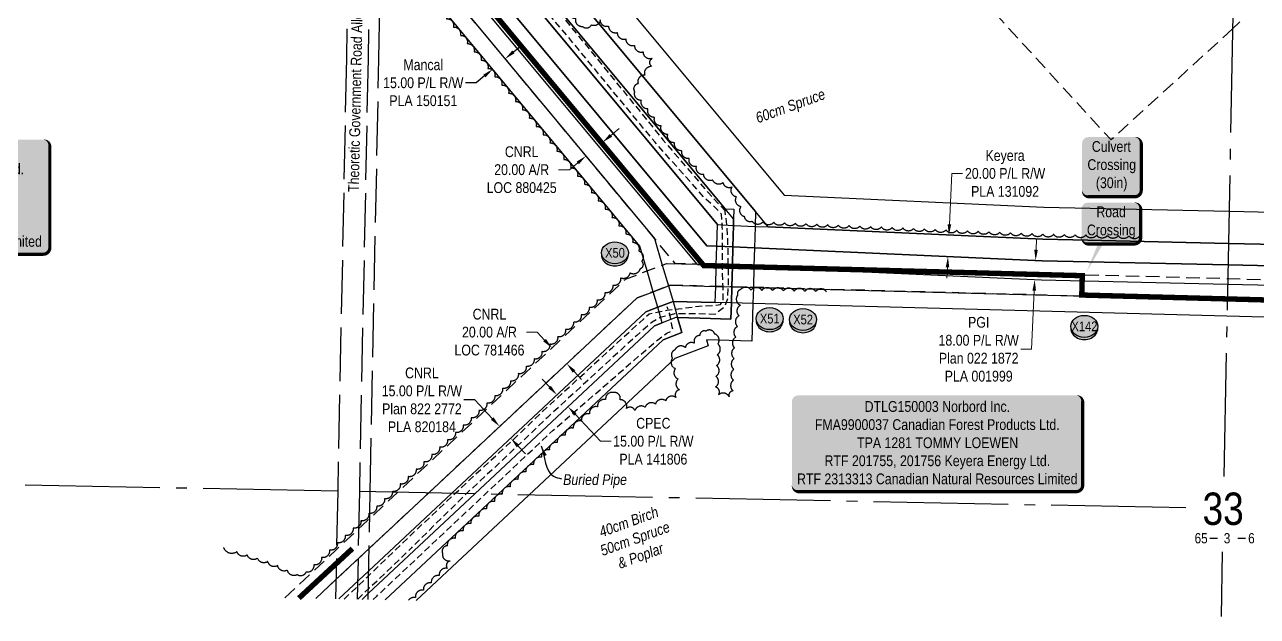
# Model space of a CAD drawing. Extents: x 405326 to 424052, y 6044755 to 6062236.
# Drawn here: x 409214 to 410358, y 6058727 to 6059276 of the extents above; entities that cross this region are included whole.
import ezdxf
from ezdxf.enums import TextEntityAlignment as Align

# ---------------------------------------------------------------- set-up
doc = ezdxf.new("R2010")
doc.units = 0
doc.header["$LTSCALE"] = 5
for name, pattern in [('0', [1, 1, 0]), ('foc-ACCESSROAD', [3.75, 2.5, -1.25]), ('foc-QUARTERLINE', [33, 25, -3, 2, -3]), ('foc-UNSURVEYED', [12.5, 10, -2.5]), ('UG_PIPE', [1.875, 1.25, -0.625])]:
    doc.linetypes.add(name, pattern=pattern)
for name, color, linetype in [('10', 1, 'Continuous'), ('9', 3, 'Continuous'), ('AS-PIPE-UG', 44, 'UG_PIPE'), ('AS-PIPE-UG-T', 44, 'Continuous'), ('AS-ROADS', 254, 'Continuous'), ('AS-SURFACE IMPACT', 7, 'Continuous'), ('C-RW', 13, 'Continuous'), ('CG-NOTES', 7, 'Continuous'), ('F-AR', 190, 'foc-ACCESSROAD'), ('F-RW', 190, 'Continuous'), ('F-WS', 190, 'foc-ACCESSROAD'), ('F-WS-S', 190, 'Continuous'), ('L-ROAD-T', 7, 'Continuous'), ('L-SECLBL', 7, 'Continuous'), ('L-SECQ', 8, 'foc-QUARTERLINE'), ('L-USEC', 7, 'foc-UNSURVEYED'), ('P-CROSSINGS', 250, 'Continuous'), ('P-PROPOSED', 10, 'Continuous'), ('T-BUSH', 110, '0'), ('T-BUSH-T', 110, 'Continuous')]:
    doc.layers.add(name, color=color, linetype=linetype)
for name, color, linetype, lineweight in [('C-RW-T', 13, 'Continuous', 9), ('F-AR-T', 190, 'Continuous', 9), ('F-RW-T', 190, 'Continuous', 9)]:
    doc.layers.add(name, color=color, linetype=linetype, lineweight=lineweight)
doc.styles.add('80', font='ARIALN.TTF', dxfattribs={"height": 10})
doc.styles.add('80CG', font='ARIALN.TTF', dxfattribs={"height": 10})
doc.styles.add('80L', font='ARIALN.TTF', dxfattribs={"height": 10})
doc.styles.add('Crossing', font='ARIALN.TTF', dxfattribs={"height": 10})
doc.styles.add('SIMPLEX', font='ARIALN.TTF')
doc.dimstyles.new('Compass 5 000', dxfattribs={"dimscale": 5, "dimtxt": 9, "dimasz": 2, "dimexe": 0.2, "dimexo": 0.0625, "dimgap": 0.5, "dimtad": 0, "dimtih": 1, "dimtoh": 1, "dimzin": 0, "dimdsep": 46, "dimtxsty": '80CG', "dimcen": 0.1, "dimse1": 1, "dimse2": 1, "dimclrd": 256, "dimclrt": 256, "dimaunit": 1, "dimadec": 4, "dimazin": 0, "dimtfac": 0.06, "dimtofl": 0, "dimtmove": 0, "dimatfit": 1, "dimfxl": 0.2, "dimtolj": 1, "dimtzin": 0, "dimlwd": -1, "dimarcsym": 0})

# ---------------------------------------------------------------- blocks, each defined once
blk = doc.blocks.new('L-SECLBL')
at = {"layer": '9', "color": 7}
for p, q in [((-5.1, -27.8), (-12.3, -27.8)), ((20.7, -27.8), (13.5, -27.8))]:
    blk.add_line(p, q, dxfattribs=at)
at = {"layer": '10', "color": 2, "style": 'SIMPLEX'}
blk.add_attdef('SEC', text='', height=30, dxfattribs=at).set_placement((0, 0), align=Align.MIDDLE)
at = {"layer": '10', "color": 5, "style": '80L'}
blk.add_attdef('TWP', text='', height=9.5, dxfattribs=at).set_placement((-14.4, -27.4), align=Align.MIDDLE_RIGHT)
blk.add_attdef('RGE', text='', height=9.5, dxfattribs=at).set_placement((3.6, -27.4), align=Align.MIDDLE_CENTER)
blk.add_attdef('MER', text='', height=9.5, dxfattribs=at).set_placement((23.2, -27.4), align=Align.MIDDLE_LEFT)
blk = doc.blocks.new('*D885')
at = {"layer": 'F-AR-T', "transparency": 16777216}
for p, q in [((409757.7, 6059173.4), (409765.4, 6059179.8)), ((409726.9, 6059147.9), (409719.2, 6059141.5)), ((409719.2, 6059141.5), (409709.2, 6059141.5))]:
    blk.add_line(p, q, dxfattribs=at)
for points in [[(409756.6, 6059174.7), (409758.8, 6059172.1), (409750, 6059167)], [(409725.9, 6059149.1), (409728, 6059146.6), (409734.6, 6059154.3)]]:
    blk.add_solid(points, dxfattribs=at)
at = {"layer": 'F-AR-T', "transparency": 16777216, "insert": (409674.9, 6059141.5), "char_height": 10, "attachment_point": 5, "style": '80CG'}
blk.add_mtext('\\A1;CNRL\\P20.00 A/R\\PLOC 880425', dxfattribs=at)
blk = doc.blocks.new('*D886')
at = {"layer": 'F-AR-T', "transparency": 16777216}
for p, q in [((409689.3, 6058990.7), (409679.3, 6058990.7)), ((409696.2, 6058983.4), (409689.3, 6058990.7)), ((409723.5, 6058954.2), (409730.3, 6058946.9))]:
    blk.add_line(p, q, dxfattribs=at)
for points in [[(409697.4, 6058984.5), (409694.9, 6058982.2), (409703, 6058976.1)], [(409724.7, 6058955.3), (409722.3, 6058953), (409716.7, 6058961.5)]]:
    blk.add_solid(points, dxfattribs=at)
at = {"layer": 'F-AR-T', "transparency": 16777216, "insert": (409645, 6058990.7), "char_height": 10, "attachment_point": 5, "style": '80CG'}
blk.add_mtext('\\A1;CNRL\\P20.00 A/R\\PLOC 781466', dxfattribs=at)
blk = doc.blocks.new('*D889')
at = {"layer": 'F-RW-T', "transparency": 16777216}
for p, q in [((410071.9, 6059090.8), (410074, 6059138)), ((410074, 6059138), (410084, 6059138)), ((410070.1, 6059050.9), (410069.6, 6059040.9))]:
    blk.add_line(p, q, dxfattribs=at)
for points in [[(410070.2, 6059090.9), (410073.5, 6059090.8), (410071.4, 6059080.8)], [(410068.4, 6059050.9), (410071.7, 6059050.8), (410070.5, 6059060.9)]]:
    blk.add_solid(points, dxfattribs=at)
at = {"layer": 'F-RW-T', "transparency": 16777216, "insert": (410123.5, 6059138), "char_height": 10, "attachment_point": 5, "style": '80CG'}
blk.add_mtext('\\A1;Keyera\\P20.00 P/L R/W\\PPLA 131092', dxfattribs=at)
blk = doc.blocks.new('*D890')
at = {"layer": 'F-RW-T', "transparency": 16777216}
for p, q in [((410152.3, 6059067.2), (410152.7, 6059077.2)), ((410150.6, 6059029.2), (410148.1, 6058974.8)), ((410148.1, 6058974.8), (410138.1, 6058974.8))]:
    blk.add_line(p, q, dxfattribs=at)
for points in [[(410150.6, 6059067.3), (410153.9, 6059067.1), (410151.8, 6059057.2)], [(410148.9, 6059029.3), (410152.2, 6059029.2), (410151, 6059039.2)]]:
    blk.add_solid(points, dxfattribs=at)
at = {"layer": 'F-RW-T', "transparency": 16777216, "insert": (410099, 6058974.8), "char_height": 10, "attachment_point": 5, "style": '80CG'}
blk.add_mtext('\\A1;PGI\\P18.00 P/L R/W\\PPlan 022 1872\\PPLA 001999', dxfattribs=at)
blk = doc.blocks.new('*D891')
at = {"layer": 'F-WS-S', "transparency": 16777216}
for p, q in [((409631.3, 6058927.8), (409621.3, 6058927.8)), ((409647.6, 6058910.5), (409631.3, 6058927.8)), ((409671.5, 6058884.9), (409678.3, 6058877.6))]:
    blk.add_line(p, q, dxfattribs=at)
for points in [[(409648.8, 6058911.6), (409646.4, 6058909.3), (409654.4, 6058903.2)], [(409672.7, 6058886.1), (409670.3, 6058883.8), (409664.7, 6058892.2)]]:
    blk.add_solid(points, dxfattribs=at)
at = {"layer": 'F-WS-S', "transparency": 16777216, "insert": (409582.3, 6058927.8), "char_height": 10, "attachment_point": 5, "style": '80CG'}
blk.add_mtext('\\A1;CNRL\\P15.00 P/L R/W\\PPlan 822 2772\\PPLA 820184', dxfattribs=at)
blk = doc.blocks.new('*D892')
at = {"layer": 'F-WS-S', "transparency": 16777216}
for p, q in [((409667.3, 6059250.9), (409675, 6059257.3)), ((409640.4, 6059228.6), (409632.7, 6059222.2)), ((409632.7, 6059222.2), (409622.7, 6059222.2))]:
    blk.add_line(p, q, dxfattribs=at)
for points in [[(409666.2, 6059252.2), (409668.3, 6059249.6), (409659.6, 6059244.5)], [(409639.3, 6059229.8), (409641.4, 6059227.3), (409648.1, 6059234.9)]]:
    blk.add_solid(points, dxfattribs=at)
at = {"layer": 'F-WS-S', "transparency": 16777216, "insert": (409583.6, 6059222.2), "char_height": 10, "attachment_point": 5, "style": '80CG'}
blk.add_mtext('\\A1;Mancal\\P15.00 P/L R/W\\PPLA 150151', dxfattribs=at)
blk = doc.blocks.new('*D893')
at = {"layer": 'C-RW-T', "transparency": 16777216}
for p, q in [((409700.8, 6058939.8), (409694, 6058947.1)), ((409724.7, 6058914.2), (409748, 6058889.4)), ((409748, 6058889.4), (409758, 6058889.4))]:
    blk.add_line(p, q, dxfattribs=at)
for points in [[(409702, 6058940.9), (409699.6, 6058938.6), (409707.6, 6058932.5)], [(409725.9, 6058915.4), (409723.5, 6058913.1), (409717.9, 6058921.5)]]:
    blk.add_solid(points, dxfattribs=at)
at = {"layer": 'C-RW-T', "transparency": 16777216, "insert": (409797.1, 6058889.4), "char_height": 10, "attachment_point": 5, "style": '80CG'}
blk.add_mtext('\\A1;CPEC\\P15.00 P/L R/W\\PPLA 141806', dxfattribs=at)
blk = doc.blocks.new('*U1107')
h = blk.add_hatch(color=255)
edge = h.paths.add_edge_path()
edge.add_line((-131.5, -54), (131.5, -54))
edge.add_arc((131.5, -48), 6, 270, 360)
edge.add_line((137.5, -48), (137.5, 46.5))
edge.add_arc((131.5, 46.5), 6, 0, 90)
edge.add_line((131.5, 52.5), (-131.5, 52.5))
edge.add_arc((-131.5, 46.5), 6, 90, 180)
edge.add_line((-137.5, 46.5), (-137.5, -48))
edge.add_arc((-131.5, -48), 6, 180, 270)
at = {"color": 44, "flags": 128}
blk.add_lwpolyline([(-131.5, -54, 3, 3, 0), (131.5, -54, 3, 3, 0.414214), (137.5, -48, 3, 3, 0), (137.5, 46.5, 3, 0, 0.414214), (131.5, 52.5, 0, 0, 0), (-131.5, 52.5, 0, 0, 0.414214), (-137.5, 46.5, 0, 0, 0), (-137.5, -48, 0, 3, 0.414214)], format="xyseb", close=True, dxfattribs=at)
at = {"color": 44, "style": '80'}
blk.add_attdef('ENTER_TEXT_001', (-36, -5), '', height=10, dxfattribs=at)
blk = doc.blocks.new('*U1004')
h = blk.add_hatch(color=255)
edge = h.paths.add_edge_path()
edge.add_line((-129, -45.5), (129, -45.5))
edge.add_arc((129, -39.5), 6, 270, 360)
edge.add_line((135, -39.5), (135, 38))
edge.add_arc((129, 38), 6, 0, 90)
edge.add_line((129, 44), (-129, 44))
edge.add_arc((-129, 38), 6, 90, 180)
edge.add_line((-135, 38), (-135, -39.5))
edge.add_arc((-129, -39.5), 6, 180, 270)
at = {"color": 44, "flags": 128}
blk.add_lwpolyline([(-129, -45.5, 3, 3, 0), (129, -45.5, 3, 3, 0.414214), (135, -39.5, 3, 3, 0), (135, 38, 3, 0, 0.414214), (129, 44, 0, 0, 0), (-129, 44, 0, 0, 0.414214), (-135, 38, 0, 0, 0), (-135, -39.5, 0, 3, 0.414214)], format="xyseb", close=True, dxfattribs=at)
at = {"color": 44, "style": '80'}
blk.add_attdef('ENTER_TEXT_001', (-36, -5), '', height=10, dxfattribs=at)
blk = doc.blocks.new('*U1039')
h = blk.add_hatch(color=59)
edge = h.paths.add_edge_path()
edge.add_line((-21.5, -20), (21.5, -20))
edge.add_arc((21.5, -14), 6, 270, 360)
edge.add_line((27.5, -14), (27.5, 12.5))
edge.add_arc((21.5, 12.5), 6, 0, 90)
edge.add_line((21.5, 18.5), (-21.5, 18.5))
edge.add_arc((-21.5, 12.5), 6, 90, 180)
edge.add_line((-27.5, 12.5), (-27.5, -14))
edge.add_arc((-21.5, -14), 6, 180, 270)
at = {"color": 1, "flags": 128}
blk.add_lwpolyline([(-21.5, -20, 3, 3, 0), (21.5, -20, 3, 3, 0.414214), (27.5, -14, 3, 3, 0), (27.5, 12.5, 3, 0, 0.414214), (21.5, 18.5, 0, 0, 0), (-21.5, 18.5, 0, 0, 0.414214), (-27.5, 12.5, 0, 0, 0), (-27.5, -14, 0, 3, 0.414214)], format="xyseb", close=True, dxfattribs=at)
blk.add_lwpolyline([(-22.9, -46.1, 0, 7.5, 0), (0, 0, 0, 0, 0)], format="xyseb", dxfattribs=at)
at = {"color": 1, "style": '80'}
blk.add_attdef('ENTER_TEXT_001', (-36, -5), '', height=10, dxfattribs=at)
blk = doc.blocks.new('*U1031')
h = blk.add_hatch(color=254)
edge = h.paths.add_edge_path()
edge.add_line((-21.5, -28.5), (21.5, -28.5))
edge.add_arc((21.5, -22.5), 6, 270, 360)
edge.add_line((27.5, -22.5), (27.5, 21))
edge.add_arc((21.5, 21), 6, 0, 90)
edge.add_line((21.5, 27), (-21.5, 27))
edge.add_arc((-21.5, 21), 6, 90, 180)
edge.add_line((-27.5, 21), (-27.5, -22.5))
edge.add_arc((-21.5, -22.5), 6, 180, 270)
at = {"color": 160, "flags": 128}
blk.add_lwpolyline([(-21.5, -28.5, 3, 3, 0), (21.5, -28.5, 3, 3, 0.414214), (27.5, -22.5, 3, 3, 0), (27.5, 21, 3, 0, 0.414214), (21.5, 27, 0, 0, 0), (-21.5, 27, 0, 0, 0.414214), (-27.5, 21, 0, 0, 0), (-27.5, -22.5, 0, 3, 0.414214)], format="xyseb", close=True, dxfattribs=at)
at = {"color": 160, "style": '80'}
blk.add_attdef('ENTER_TEXT_001', (-26.8, -4.9), '', height=10, dxfattribs=at)
blk = doc.blocks.new('xing2')
h = blk.add_hatch(color=50)
h.dxf.hatch_style = 1
edge = h.paths.add_edge_path()
edge.add_ellipse((0, 0), major_axis=(-12.5, 0), ratio=0.816297, start_angle=0, end_angle=360)
h = blk.add_hatch(color=250)
h.dxf.hatch_style = 1
edge = h.paths.add_edge_path()
edge.add_ellipse((0, -2), major_axis=(-12.5, 0), ratio=0.816297, start_angle=0, end_angle=180)
edge.add_line((12.5, -2), (12.5, 0))
edge.add_ellipse((0, 0), major_axis=(-12.5, 0), ratio=0.816297, start_angle=0, end_angle=180, ccw=False)
edge.add_line((-12.5, 0), (-12.5, -2))
at = {"color": 250}
blk.add_ellipse((0, 0), major_axis=(-12.5, 0), ratio=0.816297, dxfattribs=at)
blk.add_ellipse((0, -2), major_axis=(-12.5, 0), ratio=0.816297, start_param=0, end_param=3.141593, dxfattribs=at)
at = {"color": 250, "style": 'Crossing'}
blk.add_attdef('CROSSING', text='', height=9, dxfattribs=at).set_placement((0.1, 0), align=Align.MIDDLE_CENTER)
at = {"color": 250, "style": 'Crossing', "flags": 1}
for tag, p in [('OWNER', (0.1, -12.5)), ('DESCRIPTION', (0.1, -25.8)), ('LOCATION', (0.1, -39.3)), ('DWG_REF', (0.1, -52.8))]:
    blk.add_attdef(tag, text='', height=9, dxfattribs=at).set_placement(p, align=Align.MIDDLE_CENTER)

msp = doc.modelspace()

# ---------------------------------------------------------------- linework, layer by layer
at = {"layer": 'AS-PIPE-UG', "flags": 128}
for points in [[(409510.049, 6058742.941), (409521.269, 6058753.304), (409575.891, 6058805.859), (409623.676, 6058850.909), (409666.647, 6058890.547), (409693.365, 6058916.226), (409759.038, 6058976.611), (409793.08, 6059007.569), (409797.968, 6059008.775), (409809.529, 6059011.002), (409820.578, 6059012.399), (409839.303, 6059014.826), (409855.01, 6059015.734), (409859.26, 6059016.322), (409862.023, 6059020.007), (409861.762, 6059033.112), (409861.189, 6059044.5), (409861.126, 6059055.313), (409861.207, 6059070.704), (409861.388, 6059080.991), (409861.023, 6059088.402), (409860.364, 6059100.185), (409853.312, 6059107.755), (409845.052, 6059114.874), (409798.34, 6059167.454), (409717.513, 6059265.511), (409662.739, 6059330.164), (409620.871, 6059379.266), (409580.161, 6059430.075), (409538.091, 6059480.848), (409442.734, 6059595.221), (409409.088, 6059633.261), (409364.663, 6059686.126), (409335.379, 6059722.154), (409245.037, 6059830.77), (409219.818, 6059860.175), (409194.636, 6059891.121), (409168.101, 6059923.368), (409119.407, 6059982.796), (409081.924, 6060027.63), (409036.198, 6060081.887), (408996.241, 6060130.081), (408980.458, 6060149.072), (408952.947, 6060183.153), (408926.465, 6060214.922), (408886.751, 6060261.547), (408857.984, 6060296.288), (408813.06, 6060351.216), (408744.677, 6060434.496), (408710.274, 6060475.907), (408699.745, 6060488.197), (408681.214, 6060509.589), (408662.756, 6060532.974), (408557.768, 6060656.471), (408512.324, 6060712.601), (408480.999, 6060750.829), (408429.669, 6060811.686), (408389.139, 6060859.307), (408364.61, 6060888.358), (408332.132, 6060928.754), (408331.112, 6060932.433), (408334.97, 6060937.24), (408342.103, 6060941.203), (408352.965, 6060946.548), (408387.648, 6060961.619), (408387.622, 6060961.645), (408412.878, 6060972.14), (408446.825, 6060986.791), (408461.138, 6060992.957), (408483.643, 6061002.979), (408491.431, 6061007.644), (408507.229, 6061016.708), (408533.91, 6061043.989), (408540.483, 6061049.522), (408560.466, 6061063.885), (408606.805, 6061080.479), (408654.538, 6061092.239), (408673.672, 6061093.141), (408725.597, 6061092.586), (408772.989, 6061100.441), (408815.482, 6061113.44), (408848.661, 6061120.785), (408859.242, 6061122.784), (408870.278, 6061127.286)], [(408291.955, 6061003.561), (408308.422, 6060985.716), (408329.858, 6060958.871), (408343.156, 6060942.922), (408347.469, 6060937.281), (408348.228, 6060935.255), (408345.358, 6060931.306), (408345.228, 6060926.819), (408355.673, 6060916.89), (408369.114, 6060897.669), (408393.776, 6060868.032), (408435.004, 6060818.73), (408475.876, 6060770.453), (408512.677, 6060725.335), (408554.124, 6060674.372), (408595.484, 6060627.628), (408621.083, 6060598.312), (408669.213, 6060536.95), (408684.211, 6060517.283), (408701.085, 6060495.815), (408713.559, 6060482.198), (408751.195, 6060437.296), (408816.915, 6060359.883), (408864.903, 6060302.027), (408893.829, 6060267.481), (408934.195, 6060218.683), (408959.857, 6060189.148), (408992.199, 6060149.629), (409051.522, 6060077.95), (409089.256, 6060032.233), (409126.161, 6059987.766), (409172.557, 6059933.633), (409203.308, 6059895.012), (409233.532, 6059859.808), (409255.634, 6059833.439), (409340.814, 6059726.849), (409374.096, 6059687.78), (409417.847, 6059636.029), (409451.379, 6059596.877), (409505.957, 6059530.844), (409545.229, 6059481.77), (409586.135, 6059433.458), (409631.654, 6059378.36), (409671.191, 6059333.037), (409728.064, 6059265.227), (409806.005, 6059169.361), (409848.302, 6059119.925), (409864.522, 6059102.26), (409862.985, 6059105), (409865.286, 6059089.246), (409865.685, 6059080.686), (409866.094, 6059068.884), (409866.616, 6059036.831), (409865.874, 6059021.94), (409863.294, 6059014.233), (409854.373, 6059007.244), (409837.572, 6059007.607), (409816.793, 6059007.599), (409803.361, 6059004.216), (409796.01, 6059000.011), (409781.671, 6058987.671), (409747.518, 6058956.297), (409698.773, 6058911.518), (409655.24, 6058870.085), (409624.928, 6058842.067), (409572.673, 6058790.574)], [(409536.955, 6058742.409), (409540.398, 6058745.636), (409704.129, 6058899.615), (409799.897, 6058982.565), (409809.584, 6058989.7), (409813.705, 6058991.714), (409815.05, 6058993.443), (409814.381, 6058996.737), (409812.316, 6059007.68), (409809.884, 6059014.174)], [(409522.699, 6058742.691), (409572.695, 6058790.53)]]:
    msp.add_lwpolyline(points, dxfattribs=at)
at = {"layer": 'AS-ROADS', "const_width": 4.998, "flags": 128}
msp.add_lwpolyline([(409517.794, 6058789.724), (409468.176, 6058743.769)], dxfattribs=at)
at = {"layer": 'C-RW'}
for points in [[(409505.278, 6058743.035), (409532.871, 6058768.865), (409609.858, 6058840.934), (409790.046, 6059009.62), (409801.186, 6059013.848), (409815.445, 6059019.262), (409854.552, 6059018.251), (409854.952, 6059033.237), (409855.467, 6059052.536), (409855.486, 6059053.229), (409855.948, 6059070.527), (409856.482, 6059090.522), (409561.517, 6059445.033), (409546.742, 6059462.784), (409531.993, 6059480.505), (409517.281, 6059498.183), (409391.186, 6059649.707), (409380.102, 6059663.031), (409365.664, 6059680.378), (409354.58, 6059693.705), (409307.416, 6059750.376), (409247.257, 6059822.661), (409237.625, 6059834.236), (409122.591, 6059972.466)], [(409573.045, 6059454.627), (409863.776, 6059105.203), (409871.791, 6059104.84), (409871.626, 6059095.771), (409871.468, 6059089.847), (409870.934, 6059069.852), (409870.479, 6059052.827), (409870.453, 6059051.86), (409869.946, 6059032.836), (409869.546, 6059017.848), (409869.145, 6059002.857), (409840.62, 6059003.619), (409819.627, 6059004.179), (409818.084, 6059004.22), (409805.396, 6058999.404), (409798.136, 6058996.647), (409631.349, 6058840.508), (409532.452, 6058747.929), (409526.771, 6058742.61)]]:
    msp.add_lwpolyline(points, dxfattribs=at)
at = {"layer": 'F-AR', "flags": 128}
for points in [[(406673.607, 6059603.383), (406607.515, 6059675.136), (406578.719, 6059705.214), (406549.288, 6059735.964), (406546.3, 6059739.091), (406435.759, 6059845.662), (406405.08, 6059878.11), (406391.479, 6059892.493), (406310.003, 6059978.668), (406284.904, 6060005.215), (406280.297, 6060001.007), (406269.346, 6059991.004), (406171.008, 6059901.184), (406002.743, 6059747.501), (405970.503, 6059718.054), (405955.06, 6059703.957), (405904.407, 6059657.693), (405885.568, 6059640.478), (405872.713, 6059655.829), (405875.283, 6059658.177), (405886.529, 6059668.447), (405889.206, 6059670.893), (405892.433, 6059673.839), (405894.885, 6059676.08), (405897.773, 6059678.718), (405911.277, 6059691.05), (405941.563, 6059718.705), (405959.472, 6059735.068), (405963.164, 6059738.44), (405973.802, 6059748.151), (406176.105, 6059932.924), (406190.869, 6059946.411), (406255.859, 6060005.771), (406280.869, 6060028.613), (406286.173, 6060033.458), (406296.505, 6060042.895), (406311.618, 6060056.699), (406648.632, 6060364.503), (406652.407, 6060367.815), (406728.161, 6060434.277), (406765.482, 6060467.28), (406829.091, 6060524.873), (406948.073, 6060632.624), (407042.847, 6060719.312), (407118.327, 6060790.297), (407131.659, 6060802.834), (407174.744, 6060827.544), (407197.292, 6060847.034), (407218.323, 6060866.83), (407240.114, 6060902.287), (407313.868, 6060969.15), (407401.063, 6061047.848), (407421.238, 6061069.206), (407438.771, 6061092.851), (407460.508, 6061123.512), (407493.531, 6061155.479), (407647.804, 6061298.96), (407662.721, 6061312.905), (407732.148, 6061377.845), (407800.586, 6061440.87), (407811.689, 6061451.095), (407817.417, 6061456.371), (407819.187, 6061457.779), (407829.951, 6061466.341), (407833.864, 6061469.453), (407847.831, 6061452.69), (407863.83, 6061433.493), (407895.275, 6061395.751), (407914.472, 6061372.712), (407924.065, 6061361.195), (407931.332, 6061352.479), (407933.664, 6061349.68), (407960.781, 6061317.135), (407969.336, 6061306.868), (408261.154, 6060956.644), (408283.536, 6060929.766), (408289.933, 6060922.083), (408293.132, 6060918.267), (408299.539, 6060910.562), (408650.23, 6060488.933), (408655.857, 6060482.171), (408662.27, 6060474.46), (408733.463, 6060388.866), (409213.995, 6059811.126), (409223.657, 6059799.509), (409322.023, 6059681.238), (409347.583, 6059650.567), (409516.281, 6059448.133), (409545.742, 6059412.779), (409550.45, 6059407.13), (409844.345, 6059053.527), (409837.693, 6059053.704), (409824.391, 6059054.06), (409820.233, 6059054.171), (409817.749, 6059054.238), (409798.169, 6059077.797), (409545.132, 6059382.241), (409535.059, 6059394.36), (409515.671, 6059417.627), (409321.13, 6059651.088), (409303.164, 6059672.655), (409295.582, 6059681.76), (409213.142, 6059780.826), (409193.938, 6059803.874), (409142.8, 6059865.348), (409133.222, 6059876.873), (408732.84, 6060357.979), (408645.667, 6060462.726), (408639.25, 6060470.436), (408629.626, 6060482.001), (408623.415, 6060489.461), (408382.505, 6060778.945), (408289.426, 6060891.476), (408286.737, 6060894.705), (408284.178, 6060897.776), (408274.579, 6060909.298), (408268.182, 6060916.977), (408205.9, 6060991.765), (408201.69, 6060996.807), (408199.488, 6060999.443), (408193.454, 6061006.668), (408180.655, 6061022.028), (407960.16, 6061286.648), (407942.877, 6061307.391), (407930.711, 6061321.979), (407918.297, 6061336.884), (407908.701, 6061348.405), (407899.074, 6061359.902), (407831.012, 6061441.63), (407830.433, 6061441.169), (407823.614, 6061434.89), (407812.567, 6061424.716), (407745.752, 6061363.186), (407691.394, 6061312.34), (407661.443, 6061284.335), (407507.297, 6061140.972), (407475.749, 6061110.434), (407454.962, 6061081.111), (407436.592, 6061056.339), (407415.054, 6061033.536), (407327.283, 6060954.319), (407255.659, 6060889.386), (407233.968, 6060854.092), (407210.69, 6060832.181), (407186.365, 6060811.155), (407143.647, 6060786.656), (407117.752, 6060762.305), (407056.446, 6060704.649), (406961.532, 6060617.834), (406858.248, 6060524.299), (406778.818, 6060452.377), (406741.557, 6060419.428), (406678.378, 6060364.002), (406667.052, 6060354.065), (406663.276, 6060350.754), (406662.118, 6060349.737), (406311.047, 6060029.092), (406309.992, 6060028.129), (406299.67, 6060018.701), (406310.592, 6060007.147), (406406.172, 6059906.052), (406419.839, 6059891.596), (406449.965, 6059859.733), (406560.455, 6059753.221), (406577.501, 6059735.406), (406606.933, 6059704.657), (406621.845, 6059689.086), (406701.272, 6059602.838)], [(409455.134, 6058744.027), (409503.104, 6058788.934), (409526.813, 6058811.129), (409533.848, 6058817.715), (409559.715, 6058841.93), (409771.169, 6059039.883), (409791.362, 6059047.549), (409805.428, 6059052.889), (409809.557, 6059054.456), (409817.749, 6059054.237), (409820.233, 6059054.171), (409824.391, 6059054.06), (409837.693, 6059053.704), (409844.345, 6059053.527), (409850.996, 6059053.349), (409855.486, 6059053.229), (409870.479, 6059052.827), (409890.471, 6059052.291), (410330.107, 6059040.535), (410703.437, 6059030.551), (410722.474, 6059030.051), (410722.693, 6059026.368), (410723.044, 6059016.359), (410723.142, 6059013.539), (410723.264, 6059010.059), (410329.711, 6059020.565), (409889.937, 6059032.302), (409869.946, 6059032.836), (409854.952, 6059033.237), (409812.966, 6059034.36), (409811.042, 6059033.63), (409796.976, 6059028.289), (409781.955, 6059022.587), (409588.37, 6058841.361), (409533.289, 6058789.798), (409502.546, 6058761.013), (409483.794, 6058743.46)]]:
    msp.add_lwpolyline(points, dxfattribs=at)
at = {"layer": 'F-RW'}
for points in [[(410702.826, 6059044.773), (410330.355, 6059053.081), (410157.824, 6059056.928), (409890.915, 6059068.952), (409870.934, 6059069.852), (409855.948, 6059070.528), (409846.758, 6059070.942), (409546.132, 6059432.242), (409516.671, 6059467.652), (409364.735, 6059650.229), (409339.213, 6059680.9), (409292.044, 6059737.584), (409232.933, 6059808.609), (409223.302, 6059820.184), (409107.217, 6059959.672), (408733.855, 6060408.302), (408673.325, 6060481.033), (408666.864, 6060488.606), (408309.174, 6060918.573)], [(408309.174, 6060918.573), (408666.864, 6060488.606), (408673.325, 6060481.033), (408733.855, 6060408.302), (409107.217, 6059959.672), (409223.302, 6059820.183), (409232.933, 6059808.609), (409292.044, 6059737.584), (409339.214, 6059680.899), (409364.735, 6059650.229), (409516.671, 6059467.652), (409546.132, 6059432.242), (409846.758, 6059070.942), (409855.948, 6059070.528), (409870.934, 6059069.853), (409890.915, 6059068.952), (410157.824, 6059056.928), (410330.355, 6059053.081), (410702.826, 6059044.773)], [(410722.693, 6059026.368), (410329.999, 6059035.074), (410157.225, 6059038.938), (409890.435, 6059050.959), (409870.453, 6059051.86), (409855.467, 6059052.536), (409838.011, 6059053.323), (409837.693, 6059053.704), (409545.582, 6059404.772), (409516.122, 6059440.19), (409340.935, 6059650.698), (409315.409, 6059681.369), (408733.302, 6060380.853), (408658.598, 6060470.618), (408652.172, 6060478.34), (408643.239, 6060489.071), (408295.358, 6060907.063)], [(408739.767, 6060487.17), (409262.674, 6059858.821), (409272.31, 6059847.244), (409381.481, 6059716.091), (409407.003, 6059685.416), (409411.952, 6059679.466), (409437.475, 6059648.795), (409518.349, 6059551.613), (409547.81, 6059516.209), (409558.892, 6059502.893), (409588.417, 6059467.419), (409891.818, 6059102.77), (409891.449, 6059088.947), (409890.915, 6059068.952), (409890.471, 6059052.291), (409890.435, 6059050.96), (409889.937, 6059032.302), (409889.537, 6059017.314), (409888.603, 6058982.332), (409846.497, 6058983.456), (409848.041, 6058978.159), (409817.012, 6058966.38), (409681.497, 6058839.514), (409576.921, 6058741.618)], [(409122.591, 6059972.466), (409237.625, 6059834.236), (409247.257, 6059822.661), (409307.416, 6059750.376), (409354.58, 6059693.705), (409365.664, 6059680.378), (409380.102, 6059663.031), (409391.186, 6059649.707), (409517.281, 6059498.183), (409531.993, 6059480.505), (409546.742, 6059462.784), (409561.517, 6059445.033), (409856.482, 6059090.522), (409871.468, 6059089.847), (409891.449, 6059088.946), (409903.797, 6059088.389), (410158.519, 6059076.917), (410200.353, 6059075.989), (410330.75, 6059073.038), (410390.223, 6059071.723)], [(409213.142, 6059780.826), (409295.582, 6059681.76), (409303.164, 6059672.655), (409321.13, 6059651.088), (409515.671, 6059417.627), (409535.059, 6059394.36), (409545.132, 6059382.241), (409798.169, 6059077.797), (409805.428, 6059052.889), (409811.042, 6059033.63), (409815.445, 6059019.262), (409819.627, 6059004.179), (409823.673, 6058990.299), (409806.226, 6058983.676), (409652.841, 6058840.082), (409548.263, 6058742.185)], [(409526.771, 6058742.61), (409532.452, 6058747.929), (409631.349, 6058840.508), (409798.136, 6058996.647), (409805.396, 6058999.404), (409801.186, 6059013.848), (409796.976, 6059028.289), (409791.362, 6059047.549), (409784.642, 6059070.607), (409544.674, 6059359.327), (409523.53, 6059384.766), (409515.214, 6059394.747), (409301.281, 6059651.479), (409291.639, 6059663.057), (409275.743, 6059682.151), (409201.678, 6059771.288)], [(410390.223, 6059071.75), (410330.75, 6059073.038), (410200.353, 6059076.003), (410158.537, 6059076.916), (409903.797, 6059088.391), (409891.821, 6059102.777), (409588.414, 6059467.411), (409558.891, 6059502.889), (409547.81, 6059516.203), (409518.349, 6059551.613), (409437.475, 6059648.795), (409477.145, 6059648.014), (409519.265, 6059597.399), (409548.725, 6059561.994), (409918.375, 6059117.758), (410159.581, 6059106.892), (410331.345, 6059103.024), (410695.404, 6059094.821)], [(409548.263, 6058742.185), (409652.841, 6058840.082), (409806.226, 6058983.676), (409823.673, 6058990.299), (409819.627, 6059004.179), (409840.62, 6059003.619), (409869.145, 6059002.857), (409869.546, 6059017.848), (409869.946, 6059032.836), (409870.453, 6059051.86), (409870.479, 6059052.827), (409870.934, 6059069.852), (409871.468, 6059089.847), (409871.626, 6059095.771), (409863.776, 6059105.203), (409573.045, 6059454.627)], [(409483.794, 6058743.46), (409502.546, 6058761.013), (409533.289, 6058789.798), (409588.37, 6058841.361), (409781.955, 6059022.587), (409796.976, 6059028.289), (409811.042, 6059033.63), (409812.966, 6059034.36), (409854.952, 6059033.237), (409869.946, 6059032.836), (409889.937, 6059032.302), (410329.711, 6059020.565), (410723.264, 6059010.059)], [(410805.522, 6058992.864), (410329.414, 6059005.575), (409889.537, 6059017.314), (409869.546, 6059017.848), (409854.552, 6059018.251), (409815.445, 6059019.262), (409801.186, 6059013.848), (409790.046, 6059009.62), (409609.858, 6058840.934), (409532.871, 6058768.865), (409505.278, 6058743.035)]]:
    msp.add_lwpolyline(points, dxfattribs=at)
at = {"layer": 'F-WS', "flags": 128}
msp.add_lwpolyline([(410334.701, 6059272.444), (410221.828, 6059169.148), (410047.332, 6059359.824), (410171.278, 6059473.253), (410335.132, 6059294.205), (410345.775, 6059282.576), (410334.701, 6059272.444)], close=True, dxfattribs=at)
at = {"layer": 'L-SECQ'}
for p, q in [((410341.804, 6059630.929), (410326.467, 6058856.764)), ((409504.186, 6058843.03), (408737.321, 6058858.183)), ((410291.357, 6058827.462), (409524.29, 6058842.628)), ((410325.081, 6058786.809), (410323.893, 6058726.847))]:
    msp.add_line(p, q, dxfattribs=at)
at = {"layer": 'L-USEC'}
for p, q in [((409520.26, 6059647.166), (409512.222, 6059245.097)), ((409540.363, 6059646.768), (409532.326, 6059244.696)), ((409542.38, 6059244.503), (409550.417, 6059646.57)), ((409512.222, 6059245.097), (409504.186, 6058843.03)), ((409532.326, 6059244.696), (409524.29, 6058842.628)), ((409534.342, 6058842.433), (409542.38, 6059244.503)), ((409504.186, 6058843.03), (409502.188, 6058743.096)), ((409524.29, 6058842.628), (409522.291, 6058742.699)), ((409532.344, 6058742.5), (409534.342, 6058842.433))]:
    msp.add_line(p, q, dxfattribs=at)
at = {"layer": 'P-PROPOSED', "const_width": 4.998, "flags": 128}
msp.add_lwpolyline([(410723.291, 6059011.058), (410329.738, 6059021.564), (410194.666, 6059025.169), (410195.146, 6059043.144), (409890.444, 6059051.292), (409870.452, 6059051.828), (409855.459, 6059052.23), (409850.97, 6059052.35), (409843.866, 6059052.539), (409450.363, 6059525.668), (409436.53, 6059514.163), (409321.898, 6059651.728), (409303.932, 6059673.295), (409296.351, 6059682.399), (409277.57, 6059704.967), (409228.399, 6059664.046), (409176.612, 6059726.298), (409225.781, 6059767.2), (409213.91, 6059781.465), (409194.067, 6059805.281)], dxfattribs=at)
at = {"layer": 'T-BUSH', "flags": 128}
for points in [[(410248.45, 6059079.891, -0.52056705), (410238.457, 6059080.096, -0.52056705), (410228.463, 6059080.3, -0.52056705), (410218.469, 6059080.504, -0.52056705), (410208.476, 6059080.708, -0.52056705), (410198.482, 6059080.912, -0.52056705), (410188.489, 6059081.116, -0.52056705), (410178.495, 6059081.321, -0.52056705), (410168.501, 6059081.525, -0.52056705), (410158.508, 6059081.729, -0.52056705), (410148.521, 6059082.148, -0.52056705), (410138.535, 6059082.588, -0.52056705), (410128.549, 6059083.029, -0.52056705), (410118.563, 6059083.47, -0.52056705), (410108.577, 6059083.91, -0.52056705), (410098.591, 6059084.351, -0.52056705), (410088.605, 6059084.792, -0.52056705), (410078.619, 6059085.232, -0.52056705), (410068.633, 6059085.673, -0.52056705), (410058.647, 6059086.114, -0.52056705), (410048.661, 6059086.554, -0.52056705), (410038.675, 6059086.995, -0.52056705), (410028.689, 6059087.436, -0.52056705), (410018.703, 6059087.876, -0.52056705), (410008.717, 6059088.317, -0.52056705), (409998.731, 6059088.757, -0.52056705), (409988.745, 6059089.198, -0.52056705), (409978.759, 6059089.639, -0.52056705), (409968.773, 6059090.079, -0.52056705), (409958.787, 6059090.52, -0.52056705), (409948.801, 6059090.961, -0.52056705), (409938.815, 6059091.401, -0.52056705), (409928.829, 6059091.842, -0.52056705), (409918.843, 6059092.283, -0.52056705), (409908.857, 6059092.723, -0.52056705), (409898.871, 6059093.164, -0.52056705), (409888.886, 6059093.605, -0.52056705), (409881.88, 6059097.831, -0.52056705), (409878.386, 6059107.167, -0.52056705), (409874.245, 6059116.265, -0.52056705), (409870.104, 6059125.363, -0.52056705), (409861.928, 6059129.581, -0.52056705), (409852.215, 6059131.941, -0.52056705), (409843.799, 6059137.07, -0.52056705), (409837.061, 6059144.453, -0.52056705), (409830.323, 6059151.837, -0.52056705), (409823.585, 6059159.22, -0.52056705), (409816.847, 6059166.603, -0.52056705), (409810.484, 6059174.302, -0.52056705), (409804.364, 6059182.205, -0.52056705), (409798.245, 6059190.109, -0.52056705), (409792.125, 6059198.012, -0.52056705), (409786.005, 6059205.915, -0.52056705), (409779.886, 6059213.819, -0.52056705), (409783.251, 6059221.738, -0.52056705), (409789.345, 6059229.661, -0.52056705), (409795.439, 6059237.585, -0.52056705), (409795.862, 6059244.731, -0.52056705), (409787.86, 6059250.721, -0.52056705), (409779.858, 6059256.711, -0.52056705), (409771.856, 6059262.701, -0.52056705), (409763.854, 6059268.691, -0.52056705), (409755.852, 6059274.682, -0.52056705), (409747.85, 6059280.672, -0.52056705), (409739.467, 6059275.897, -0.52056705), (409731.63, 6059274.223, -0.52056705), (409725.22, 6059281.892, -0.52056705), (409718.81, 6059289.562, -0.52056705), (409712.4, 6059297.231, -0.52056705), (409705.99, 6059304.901, -0.52056705), (409699.579, 6059312.571, -0.52056705), (409693.169, 6059320.24, -0.52056705), (409686.759, 6059327.91, -0.52056705), (409680.349, 6059335.579, -0.52056705), (409684.561, 6059343.31, -0.52056705), (409690.883, 6059351.052, -0.52056705), (409685.156, 6059358.273, -0.52056705), (409678.188, 6059365.439, -0.52056705), (409671.22, 6059372.606, -0.52056705), (409664.252, 6059379.773, -0.52056705), (409657.284, 6059386.939, -0.52056705), (409650.316, 6059394.106, -0.52056705), (409643.049, 6059393.919, -0.52056705), (409635.522, 6059387.342, -0.52056705), (409629.05, 6059393.542, -0.52056705), (409622.705, 6059401.265, -0.52056705), (409616.359, 6059408.988, -0.52056705), (409610.014, 6059416.711, -0.52056705), (409603.668, 6059424.435, -0.52056705), (409597.323, 6059432.158, -0.52056705), (409590.977, 6059439.881, -0.52056705), (409584.627, 6059447.601, -0.52056705), (409578.244, 6059455.292, -0.52056705), (409571.86, 6059462.984, -0.52056705), (409565.476, 6059470.676, -0.52056705), (409559.092, 6059478.367, -0.52056705), (409552.708, 6059486.059, -0.52056705), (409546.324, 6059493.75, -0.52056705), (409539.941, 6059501.442, -0.52056705), (409533.557, 6059509.134, -0.52056705), (409527.173, 6059516.825, -0.52056705), (409520.789, 6059524.517, -0.52056705), (409514.405, 6059532.208, -0.52056705), (409508.022, 6059539.9, -0.52056705), (409501.638, 6059547.592, -0.52056705), (409495.254, 6059555.283, -0.52056705), (409488.87, 6059562.975, -0.52056705), (409482.486, 6059570.666, -0.52056705), (409476.102, 6059578.358, -0.52056705), (409472.303, 6059586.212, -0.52056705), (409472.829, 6059594.523, -0.52056705), (409467.046, 6059602.676, -0.52056705), (409461.263, 6059610.829, -0.52056705), (409453.455, 6059614.709, -0.52056705), (409445.398, 6059618.702, -0.52056705), (409438.765, 6059626.18, -0.52056705), (409432.132, 6059633.658, -0.52056705), (409425.499, 6059641.136, -0.52056705), (409418.866, 6059648.614, -0.52056705), (409412.234, 6059656.092, -0.52056705), (409405.601, 6059663.57, -0.52056705), (409398.968, 6059671.048, -0.52056705), (409392.335, 6059678.526, -0.52056705), (409385.702, 6059686.004, -0.52056705), (409379.07, 6059693.482, -0.52056705), (409372.437, 6059700.96, -0.52056705), (409365.804, 6059708.438, -0.52056705), (409359.483, 6059716.18, -0.52056705), (409353.186, 6059723.943, -0.52056705), (409346.889, 6059731.706, -0.52056705), (409340.593, 6059739.469, -0.52056705), (409334.296, 6059747.232, -0.52056705), (409327.999, 6059754.996, -0.52056705), (409321.703, 6059762.759, -0.52056705), (409315.406, 6059770.522, -0.52056705), (409309.109, 6059778.285, -0.52056705), (409302.813, 6059786.048, -0.52056705), (409296.516, 6059793.811, -0.52056705), (409290.219, 6059801.574, -0.52056705), (409283.923, 6059809.337, -0.52056705), (409277.626, 6059817.1, -0.52056705), (409271.33, 6059824.864, -0.52056705), (409267.274, 6059833.79, -0.52056705), (409272.724, 6059841.219, -0.52056705), (409279.888, 6059848.19, -0.52056705), (409287.053, 6059855.16, -0.52056705), (409294.217, 6059862.131, -0.52056705), (409301.381, 6059869.101, -0.52056705), (409308.545, 6059876.072, -0.52056705), (409315.71, 6059883.042, -0.52056705), (409322.874, 6059890.012, -0.52056705), (409330.038, 6059896.983, -0.52056705), (409337.202, 6059903.953, -0.52056705), (409344.367, 6059910.924, -0.52056705), (409351.531, 6059917.894, -0.52056705), (409358.695, 6059924.865, -0.52056705), (409365.859, 6059931.835, -0.52056705), (409373.024, 6059938.806, -0.52056705), (409380.188, 6059945.776, -0.52056705), (409387.352, 6059952.747, -0.52056705), (409394.517, 6059959.717, -0.52056705), (409401.725, 6059966.73, -0.52056705)], [(409272.729, 6059681.154, -0.52056705), (409279.123, 6059673.471, -0.52056705), (409285.516, 6059665.787, -0.52056705), (409291.91, 6059658.104, -0.52056705), (409298.303, 6059650.42, -0.52056705), (409304.697, 6059642.737, -0.52056705), (409311.09, 6059635.053, -0.52056705), (409317.484, 6059627.37, -0.52056705), (409323.878, 6059619.686, -0.52056705), (409330.271, 6059612.003, -0.52056705), (409336.665, 6059604.319, -0.52056705), (409343.058, 6059596.636, -0.52056705), (409349.452, 6059588.952, -0.52056705), (409355.846, 6059581.269, -0.52056705), (409362.239, 6059573.585, -0.52056705), (409368.633, 6059565.902, -0.52056705), (409375.026, 6059558.218, -0.52056705), (409381.42, 6059550.535, -0.52056705), (409387.813, 6059542.851, -0.52056705), (409394.207, 6059535.168, -0.52056705), (409400.601, 6059527.484, -0.52056705), (409406.994, 6059519.801, -0.52056705), (409413.388, 6059512.117, -0.52056705), (409419.781, 6059504.434, -0.52056705), (409426.175, 6059496.75, -0.52056705), (409432.568, 6059489.067, -0.52056705), (409438.962, 6059481.383, -0.52056705), (409445.356, 6059473.7, -0.52056705), (409451.749, 6059466.016, -0.52056705), (409458.143, 6059458.333, -0.52056705), (409464.536, 6059450.649, -0.52056705), (409470.93, 6059442.966, -0.52056705), (409477.324, 6059435.282, -0.52056705), (409483.717, 6059427.599, -0.52056705), (409490.111, 6059419.915, -0.52056705), (409496.504, 6059412.232, -0.52056705), (409502.898, 6059404.548, -0.52056705), (409509.291, 6059396.865, -0.52056705), (409515.685, 6059389.181, -0.52056705), (409522.079, 6059381.498, -0.52056705), (409528.472, 6059373.814, -0.52056705), (409534.866, 6059366.131, -0.52056705), (409541.259, 6059358.447, -0.52056705), (409547.653, 6059350.764, -0.52056705), (409554.047, 6059343.08, -0.52056705), (409560.44, 6059335.397, -0.52056705), (409566.834, 6059327.713, -0.52056705), (409573.227, 6059320.03, -0.52056705), (409579.621, 6059312.346, -0.52056705), (409586.014, 6059304.663, -0.52056705), (409592.408, 6059296.979, -0.52056705), (409598.802, 6059289.296, -0.52056705), (409605.195, 6059281.612, -0.52056705), (409611.589, 6059273.929, -0.52056705), (409617.982, 6059266.245, -0.52056705), (409624.376, 6059258.562, -0.52056705), (409630.77, 6059250.878, -0.52056705), (409637.163, 6059243.195, -0.52056705), (409643.557, 6059235.511, -0.52056705), (409649.95, 6059227.828, -0.52056705), (409656.344, 6059220.144, -0.52056705), (409662.737, 6059212.461, -0.52056705), (409669.131, 6059204.777, -0.52056705), (409675.525, 6059197.094, -0.52056705), (409681.918, 6059189.41, -0.52056705), (409688.312, 6059181.727, -0.52056705), (409694.705, 6059174.043, -0.52056705), (409701.099, 6059166.36, -0.52056705), (409707.492, 6059158.676, -0.52056705), (409713.886, 6059150.993, -0.52056705), (409720.28, 6059143.309, -0.52056705), (409726.673, 6059135.626, -0.52056705), (409733.067, 6059127.942, -0.52056705), (409739.46, 6059120.259, -0.52056705), (409745.854, 6059112.575, -0.52056705), (409752.248, 6059104.892, -0.52056705), (409758.641, 6059097.209, -0.52056705), (409765.035, 6059089.525, -0.52056705), (409771.428, 6059081.842, -0.52056705), (409777.822, 6059074.158, -0.52056705), (409783.549, 6059066.119, -0.52056705), (409786.373, 6059056.53, -0.52056705), (409784.613, 6059049.237, -0.52056705), (409775.244, 6059045.752, -0.52056705), (409766.684, 6059040.96, -0.52056705), (409759.383, 6059034.133, -0.52056705), (409752.082, 6059027.306, -0.52056705), (409744.781, 6059020.479, -0.52056705), (409737.479, 6059013.652, -0.52056705), (409730.178, 6059006.826, -0.52056705), (409722.877, 6058999.999, -0.52056705), (409715.576, 6058993.172, -0.52056705), (409708.274, 6058986.345, -0.52056705), (409700.973, 6058979.518, -0.52056705), (409693.672, 6058972.692, -0.52056705), (409686.37, 6058965.865, -0.52056705), (409679.069, 6058959.038, -0.52056705), (409671.768, 6058952.211, -0.52056705), (409664.467, 6058945.384, -0.52056705), (409657.165, 6058938.557, -0.52056705), (409649.864, 6058931.731, -0.52056705), (409642.563, 6058924.904, -0.52056705), (409635.262, 6058918.077, -0.52056705), (409627.96, 6058911.25, -0.52056705), (409620.659, 6058904.423, -0.52056705), (409613.358, 6058897.597, -0.52056705), (409606.056, 6058890.77, -0.52056705), (409598.755, 6058883.943, -0.52056705), (409591.454, 6058877.116, -0.52056705), (409584.153, 6058870.289, -0.52056705), (409576.851, 6058863.463, -0.52056705), (409569.55, 6058856.636, -0.52056705), (409562.249, 6058849.809, -0.52056705), (409554.947, 6058842.982, -0.52056705), (409547.646, 6058836.155, -0.52056705), (409540.345, 6058829.328, -0.52056705), (409533.044, 6058822.502, -0.52056705), (409525.742, 6058815.675, -0.52056705), (409518.441, 6058808.848, -0.52056705), (409511.14, 6058802.021, -0.52056705), (409503.839, 6058795.194, -0.52056705), (409496.537, 6058788.368, -0.52056705), (409489.236, 6058781.541, -0.52056705), (409481.935, 6058774.714, -0.52056705), (409474.633, 6058767.887, -0.52056705), (409466.611, 6058765.551, -0.52056705), (409457.538, 6058769.747, -0.52056705), (409448.466, 6058773.943, -0.52056705), (409439.283, 6058777.854, -0.52056705), (409429.751, 6058780.863, -0.52056705), (409420.219, 6058783.871, -0.52056705), (409410.687, 6058786.879, -0.52056705), (409398.441, 6058790.744)], [(409957.716, 6059028.157, 0.52056705), (409947.723, 6059028.384, 0.52056705), (409937.73, 6059028.611, 0.52056705), (409927.737, 6059028.838, 0.52056705), (409917.744, 6059029.066, 0.52056705), (409907.75, 6059029.293, 0.52056705), (409897.757, 6059029.52, 0.52056705), (409887.764, 6059029.747, 0.52056705), (409877.771, 6059029.974, 0.52056705), (409875.49, 6059025.232, 0.52056705), (409877.967, 6059015.72, 0.52056705), (409876.536, 6059005.827, 0.52056705), (409875.106, 6058995.935, 0.52056705), (409873.675, 6058986.042, 0.52056705), (409872.473, 6058976.129, 0.52056705), (409872.169, 6058966.138, 0.52056705), (409871.866, 6058956.147, 0.52056705), (409871.563, 6058946.156, 0.52056705), (409871.259, 6058936.165, 0.52056705), (409867.459, 6058930.571, 0.52056705), (409857.656, 6058932.524, 0.52056705), (409854.686, 6058939.77, 0.52056705), (409855.246, 6058949.75, 0.52056705), (409855.806, 6058959.73, 0.52056705), (409856.365, 6058969.71, 0.52056705), (409856.925, 6058979.69, 0.52056705), (409854.054, 6058988.969, 0.52056705), (409845.821, 6058991.686, 0.52056705), (409840.153, 6058987.673, 0.52056705), (409835.172, 6058980.394, 0.52056705), (409826.799, 6058976.335, 0.52056705), (409817.13, 6058974.23, 0.52056705), (409814.934, 6058966.455, 0.52056705), (409817.654, 6058956.837, 0.52056705), (409820.152, 6058947.175, 0.52056705), (409821.235, 6058937.239, 0.52056705), (409818.067, 6058930.066, 0.52056705), (409808.545, 6058927.026, 0.52056705), (409799.022, 6058923.986, 0.52056705), (409789.5, 6058920.945, 0.52056705), (409779.978, 6058917.905, 0.52056705), (409772.115, 6058919.884, 0.52056705), (409766.279, 6058927.999, 0.52056705), (409760.278, 6058934.651, 0.52056705), (409752.782, 6058928.038, 0.52056705), (409745.286, 6058921.426, 0.52056705), (409737.79, 6058914.814, 0.52056705), (409730.294, 6058908.201, 0.52056705), (409722.798, 6058901.589, 0.52056705), (409715.302, 6058894.976, 0.52056705), (409707.895, 6058888.267, 0.52056705), (409700.612, 6058881.42, 0.52056705), (409693.329, 6058874.574, 0.52056705), (409686.046, 6058867.728, 0.52056705), (409678.762, 6058860.882, 0.52056705), (409671.479, 6058854.036, 0.52056705), (409664.196, 6058847.189, 0.52056705), (409656.913, 6058840.343, 0.52056705), (409649.63, 6058833.497, 0.52056705), (409642.347, 6058826.651, 0.52056705), (409635.064, 6058819.804, 0.52056705), (409627.781, 6058812.958, 0.52056705), (409620.498, 6058806.112, 0.52056705), (409613.215, 6058799.266, 0.52056705), (409605.932, 6058792.42, 0.52056705), (409601.444, 6058785.505, 0.52056705), (409608.385, 6058778.313, 0.52056705), (409605.751, 6058771.401, 0.52056705), (409598.401, 6058764.627, 0.52056705), (409591.051, 6058757.852, 0.52056705), (409583.701, 6058751.078, 0.52056705), (409576.351, 6058744.303, 0.30727412), (409569.99, 6058741.756, 0.30727412)]]:
    msp.add_lwpolyline(points, format="xyb", dxfattribs=at)

# ---------------------------------------------------------------- block references
ref = msp.add_blockref('*U1031', (410222.375, 6059144.884), dxfattribs=dict(xscale=0.9990282348270094, yscale=0.9990282348270094, zscale=0.9990282348270094))
ref.add_attrib('ENTER_TEXT_001', 'Culvert', (410204.013, 6059158.093), dxfattribs={"color": 160, "height": 9.9903, "style": '80'})
ref.add_attrib('ENTER_TEXT_002', 'Crossing', (410199.921, 6059141.265), dxfattribs={"color": 160, "height": 9.9903, "style": '80'})
ref.add_attrib('ENTER_TEXT_003', '(30in)', (410207.751, 6059124.444), dxfattribs={"color": 160, "height": 9.9903, "style": '80'})
at = {"layer": 'AS-SURFACE IMPACT', "color": 1}
ref = msp.add_blockref('*U1107', (409099.558, 6059117.04), dxfattribs=dict(at, xscale=0.999551, yscale=0.999551, zscale=0.999551))
ref.add_attrib('ENTER_TEXT_001', 'DTLG150003 Norbord Inc.', (409032.149, 6059154.062), dxfattribs={"layer": '0', "color": 44, "height": 9.99551, "style": '80'})
ref.add_attrib('ENTER_TEXT_002', 'FMA9900037 Canadian Forest Products Ltd.', (408985.942, 6059137.226), dxfattribs={"layer": '0', "color": 44, "height": 9.99551, "style": '80'})
ref.add_attrib('ENTER_TEXT_003', 'CRB 130072 Mancal Energy Inc.', (409016.392, 6059120.389), dxfattribs={"layer": '0', "color": 44, "height": 9.99551, "style": '80'})
ref.add_attrib('ENTER_TEXT_004', 'TPA 1281 TOMMY LOEWEN', (409025.123, 6059103.553), dxfattribs={"layer": '0', "color": 44, "height": 9.99551, "style": '80'})
ref.add_attrib('ENTER_TEXT_005', 'RTF 201755 Keyera Energy Ltd.', (409017.177, 6059086.853), dxfattribs={"layer": '0', "color": 44, "height": 9.99551, "style": '80'})
ref.add_attrib('ENTER_TEXT_006', 'RTF 2313313 Canadian Natural Resources Limited', (408969.377, 6059070.016), dxfattribs={"layer": '0', "color": 44, "height": 9.99551, "style": '80'})
ref = msp.add_blockref('*U1004', (410060.601, 6058888.107), dxfattribs=dict(at, xscale=0.999551, yscale=0.999551, zscale=0.999551))
ref.add_attrib('ENTER_TEXT_001', 'DTLG150003 Norbord Inc.', (409993.193, 6058916.711), dxfattribs={"layer": '0', "color": 44, "height": 9.99551, "style": '80'})
ref.add_attrib('ENTER_TEXT_002', 'FMA9900037 Canadian Forest Products Ltd.', (409946.986, 6058899.874), dxfattribs={"layer": '0', "color": 44, "height": 9.99551, "style": '80'})
ref.add_attrib('ENTER_TEXT_003', 'TPA 1281 TOMMY LOEWEN', (409986.166, 6058883.038), dxfattribs={"layer": '0', "color": 44, "height": 9.99551, "style": '80'})
ref.add_attrib('ENTER_TEXT_004', 'RTF 201755, 201756 Keyera Energy Ltd.', (409955.931, 6058866.338), dxfattribs={"layer": '0', "color": 44, "height": 9.99551, "style": '80'})
ref.add_attrib('ENTER_TEXT_005', 'RTF 2313313 Canadian Natural Resources Limited', (409930.421, 6058849.501), dxfattribs={"layer": '0', "color": 44, "height": 9.99551, "style": '80'})
at = {"layer": 'CG-NOTES'}
ref = msp.add_blockref('*U1039', (410221.897, 6059092.562), dxfattribs=dict(at, xscale=0.9990282348270094, yscale=0.9990282348270094, zscale=0.9990282348270094))
ref.add_attrib('ENTER_TEXT_001', 'Road', (410208.2, 6059097.449), dxfattribs={"layer": '0', "color": 1, "height": 9.9903, "style": '80'})
ref.add_attrib('ENTER_TEXT_002', 'Crossing', (410199.443, 6059080.622), dxfattribs={"layer": '0', "color": 1, "height": 9.9903, "style": '80'})
at = {"layer": 'L-SECLBL', "color": 2}
msp.add_blockref('L-SECLBL', (410325.877, 6058826.782), dxfattribs=at).add_auto_attribs({'SEC': '33', 'TWP': '65', 'RGE': '3', 'MER': '6'})
at = {"layer": 'P-CROSSINGS', "color": 5, "xscale": 0.999551, "yscale": 0.999551, "zscale": 0.999551}
for p, values in [((409761.386, 6059064.377), {'CROSSING': 'X50'}), ((409905.03, 6059003.293), {'CROSSING': 'X51'}), ((409935.958, 6059002.418), {'CROSSING': 'X52'}), ((410197.045, 6058996.083), {'CROSSING': 'X142'})]:
    msp.add_blockref('xing2', p, dxfattribs=at).add_auto_attribs(values)

# ---------------------------------------------------------------- texts
at = {"layer": 'AS-PIPE-UG-T', "insert": (409711.716, 6058858.79), "char_height": 9.99567, "attachment_point": 1, "style": '80L'}
msp.add_mtext_dynamic_manual_height_columns('\\pi1.6658;{\\fArial Narrow|b0|i1|c0|p34;Buried Pipe}', width=61.74423, gutter_width=49.978, heights=[0], dxfattribs=at)
at = {"layer": 'L-ROAD-T', "style": '80L'}
msp.add_text('Theoretic Government Road Allowance', height=9.99551, rotation=88.813918, dxfattribs=at).set_placement((409520.862, 6059220.814), align=Align.MIDDLE_CENTER)
at = {"layer": 'T-BUSH-T', "char_height": 9.99567, "attachment_point": 1, "rotation": 20, "style": '80L'}
for s, insert in [('\\pi0.52672;{\\fArial Narrow|b0|i1|c0|p34;60cm Spruce }', (409890.277, 6059193.778)), ('\\pi5.40865;{\\fArial Narrow|b0|i1|c0|p34;40cm Birch\\P\\pi0.44831;50cm Spruce \\P\\pi11.63378;& Poplar}', (409740.515, 6058807.696))]:
    msp.add_mtext_dynamic_manual_height_columns(s, width=67.27987, gutter_width=49.978, heights=[0], dxfattribs=dict(at, insert=insert))

# ---------------------------------------------------------------- dimensions: what is measured, and where the dimension line sits
at = {"layer": 'C-RW-T'}
dim = msp.add_linear_dim(base=(409717.893, 6058921.527), p1=(409711.754, 6058936.326), p2=(409722.005, 6058925.376), angle=313.111429, text='CPEC\\P15.00 P/L R/W\\PPLA 141806', dimstyle='Compass 5 000', dxfattribs=at)
dim.commit()
dim.dimension.update_dxf_attribs({"geometry": '*D893', "text_midpoint": (409797.086, 6058889.367), "dimtype": 161})
at = {"layer": 'F-AR-T'}
for p1, p2, distance, text, picture, middle in [((409748.945, 6059168.309), (409733.565, 6059155.526), 1.651, 'CNRL\\P20.00 A/R\\PLOC 880425', '*D885', (409674.904, 6059141.473)), ((409717.336, 6058962.094), (409703.669, 6058976.693), 0.92, 'CNRL\\P20.00 A/R\\PLOC 781466', '*D886', (409645.028, 6058990.665))]:
    dim = msp.add_aligned_dim(p1=p1, p2=p2, distance=distance, text=text, dimstyle='Compass 5 000', dxfattribs=at)
    dim.commit()
    dim.dimension.update_dxf_attribs({"geometry": picture, "text_midpoint": middle})
at = {"layer": 'F-RW-T'}
for base, p1, p2, angle, text, picture, middle in [((410071.412, 6059080.841), (410067.274, 6059061.007), (410068.174, 6059080.987), 87.420988, 'Keyera\\P20.00 P/L R/W\\PPLA 131092', '*D889', (410123.524, 6059137.957)), ((410151.018, 6059039.217), (410109.406, 6059059.109), (410108.596, 6059041.129), 267.42006, 'PGI\\P18.00 P/L R/W\\PPlan 022 1872\\PPLA 001999', '*D890', (410099.028, 6058974.769))]:
    dim = msp.add_linear_dim(base=base, p1=p1, p2=p2, angle=angle, text=text, dimstyle='Compass 5 000', dxfattribs=at)
    dim.commit()
    dim.dimension.update_dxf_attribs({"geometry": picture, "text_midpoint": middle, "dimtype": 161})
at = {"layer": 'F-WS-S'}
dim = msp.add_aligned_dim(p1=(409659.221, 6059244.973), p2=(409647.686, 6059235.386), distance=0.572, text='Mancal\\P15.00 P/L R/W\\PPLA 150151', dimstyle='Compass 5 000', dxfattribs=at)
dim.commit()
dim.dimension.update_dxf_attribs({"geometry": '*D892', "text_midpoint": (409583.585, 6059222.163)})
dim = msp.add_linear_dim(base=(409654.414, 6058903.189), p1=(409658.595, 6058886.562), p2=(409648.346, 6058897.509), angle=133.111466, text='CNRL\\P15.00 P/L R/W\\PPlan 822 2772\\PPLA 820184', dimstyle='Compass 5 000', dxfattribs=at)
dim.commit()
dim.dimension.update_dxf_attribs({"geometry": '*D891', "text_midpoint": (409582.253, 6058927.836), "dimtype": 161})

# ---------------------------------------------------------------- leaders
at = {"layer": 'AS-PIPE-UG-T', "color": 2, "path_type": 1}
msp.add_leader([(409692.839, 6058885.224), (409704.549, 6058856.911), (409711.73, 6058854.475)], dimstyle='Compass 5 000', override={"dimgap": 0.5, "dimtad": 0}, dxfattribs=at)

doc.saveas('drawing.dxf')
